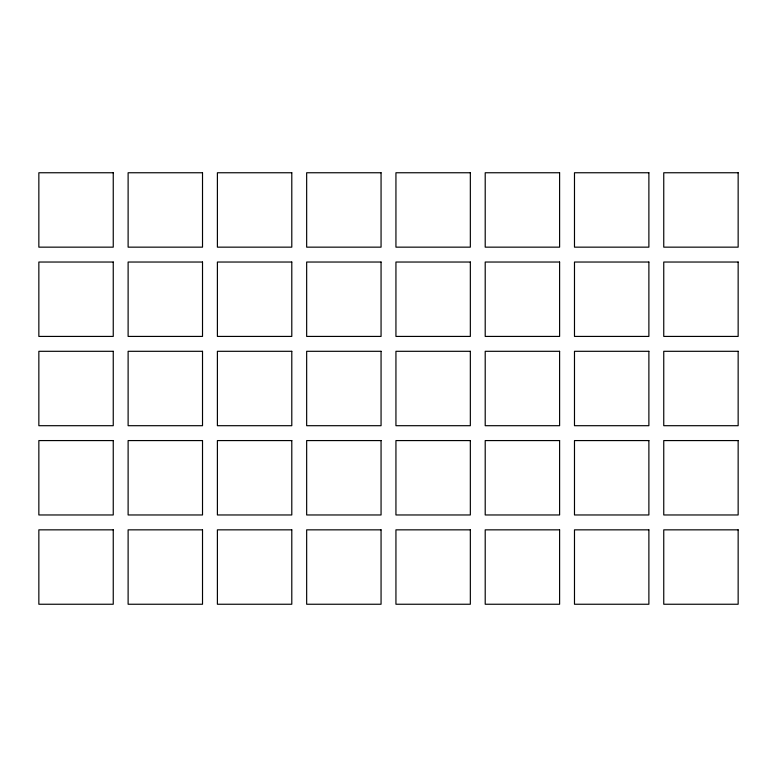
<?xml version="1.0" encoding="UTF-8"?>
<svg xmlns="http://www.w3.org/2000/svg" width="777" height="777" viewBox="0 0 777 777"><rect width="100%" height="100%" fill="white"/><g stroke="black" fill="none" stroke-linecap="round" stroke-linejoin="round"><path stroke-width="1.17" d="M113.248 172.756L38.85 172.756L38.85 247.154L113.248 247.154L113.248 172.756M202.515 172.756L128.118 172.756L128.118 247.154L202.515 247.154L202.515 172.756M291.793 172.756L217.395 172.756L217.395 247.154L291.793 247.154L291.793 172.756M381.06 172.756L306.662 172.756L306.662 247.154L381.06 247.154L381.06 172.756M470.338 172.756L395.94 172.756L395.94 247.154L470.338 247.154L470.338 172.756M559.605 172.756L485.207 172.756L485.207 247.154L559.605 247.154L559.605 172.756M648.882 172.756L574.485 172.756L574.485 247.154L648.882 247.154L648.882 172.756M738.15 172.756L663.752 172.756L663.752 247.154L738.15 247.154L738.15 172.756M113.248 262.034L38.85 262.034L38.85 336.422L113.248 336.422L113.248 262.034M202.515 262.034L128.118 262.034L128.118 336.422L202.515 336.422L202.515 262.034M291.793 262.034L217.395 262.034L217.395 336.422L291.793 336.422L291.793 262.034M381.06 262.034L306.662 262.034L306.662 336.422L381.06 336.422L381.06 262.034M470.338 262.034L395.94 262.034L395.94 336.422L470.338 336.422L470.338 262.034M559.605 262.034L485.207 262.034L485.207 336.422L559.605 336.422L559.605 262.034M648.882 262.034L574.485 262.034L574.485 336.422L648.882 336.422L648.882 262.034M738.15 262.034L663.752 262.034L663.752 336.422L738.15 336.422L738.15 262.034M113.248 351.301L38.85 351.301L38.85 425.699L113.248 425.699L113.248 351.301M202.515 351.301L128.118 351.301L128.118 425.699L202.515 425.699L202.515 351.301M291.793 351.301L217.395 351.301L217.395 425.699L291.793 425.699L291.793 351.301M381.06 351.301L306.662 351.301L306.662 425.699L381.06 425.699L381.06 351.301M470.338 351.301L395.94 351.301L395.94 425.699L470.338 425.699L470.338 351.301M559.605 351.301L485.207 351.301L485.207 425.699L559.605 425.699L559.605 351.301M648.882 351.301L574.485 351.301L574.485 425.699L648.882 425.699L648.882 351.301M738.15 351.301L663.752 351.301L663.752 425.699L738.15 425.699L738.15 351.301M113.248 440.578L38.85 440.578L38.85 514.966L113.248 514.966L113.248 440.578M202.515 440.578L128.118 440.578L128.118 514.966L202.515 514.966L202.515 440.578M291.793 440.578L217.395 440.578L217.395 514.966L291.793 514.966L291.793 440.578M381.06 440.578L306.662 440.578L306.662 514.966L381.06 514.966L381.06 440.578M470.338 440.578L395.94 440.578L395.94 514.966L470.338 514.966L470.338 440.578M559.605 440.578L485.207 440.578L485.207 514.966L559.605 514.966L559.605 440.578M648.882 440.578L574.485 440.578L574.485 514.966L648.882 514.966L648.882 440.578M738.15 440.578L663.752 440.578L663.752 514.966L738.15 514.966L738.15 440.578M113.248 529.846L38.85 529.846L38.85 604.244L113.248 604.244L113.248 529.846M202.515 529.846L128.118 529.846L128.118 604.244L202.515 604.244L202.515 529.846M291.793 529.846L217.395 529.846L217.395 604.244L291.793 604.244L291.793 529.846M381.06 529.846L306.662 529.846L306.662 604.244L381.06 604.244L381.06 529.846M470.338 529.846L395.94 529.846L395.94 604.244L470.338 604.244L470.338 529.846M559.605 529.846L485.207 529.846L485.207 604.244L559.605 604.244L559.605 529.846M648.882 529.846L574.485 529.846L574.485 604.244L648.882 604.244L648.882 529.846M738.15 529.846L663.752 529.846L663.752 604.244L738.15 604.244L738.15 529.846"/></g></svg>
